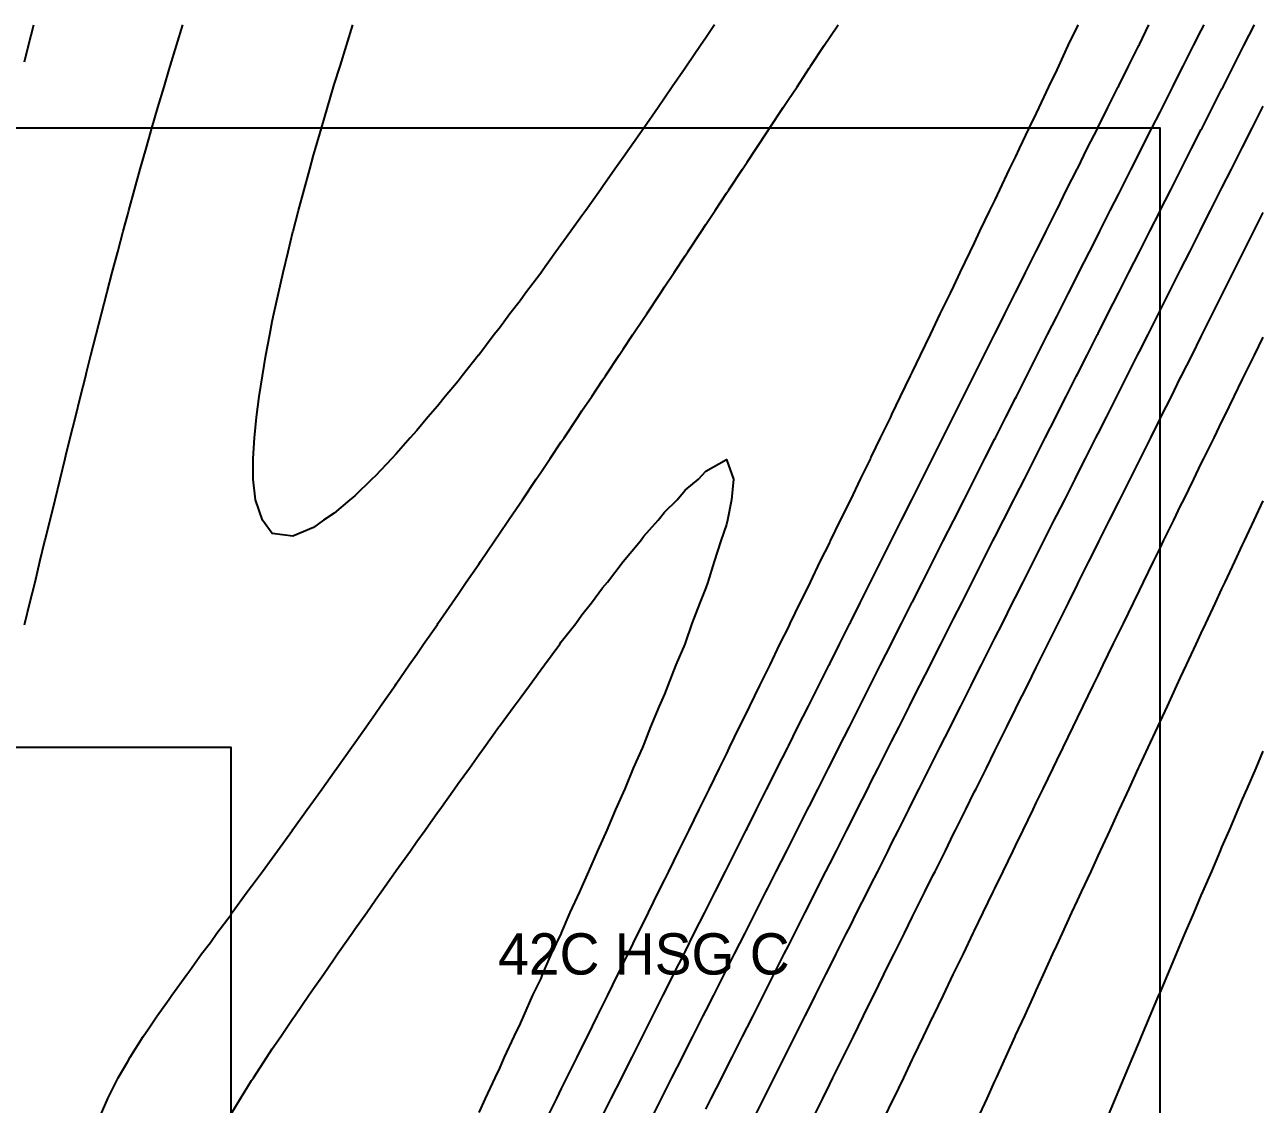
# Model space of a CAD drawing. Header units: feet. Extents: x 0 to 640, y -10 to 490.
# Drawn here: x 400 to 640, y 270.9 to 480 of the extents above; entities that cross this region are included whole.
import ezdxf
from ezdxf.enums import TextEntityAlignment as Align

# ---------------------------------------------------------------- set-up
doc = ezdxf.new("R2010")
doc.units = ezdxf.units.FT
for name, color, linetype in [('EX-CONT-MAJOR', 7, 'CONTINUOUS'), ('EX-CONT-MINOR', 7, 'CONTINUOUS'), ('PR-CONT-MAJOR', 7, 'CONTINUOUS'), ('PR-CONT-MINOR', 7, 'CONTINUOUS'), ('PR-LAWN', 7, 'CONTINUOUS'), ('PROPERTY LINE', 7, 'CONTINUOUS'), ('SOILS', 7, 'CONTINUOUS')]:
    doc.layers.add(name, color=color, linetype=linetype)

msp = doc.modelspace()

# ---------------------------------------------------------------- linework, layer by layer
at = {"layer": 'EX-CONT-MAJOR'}
for points in [[(400, 363.76), (400.06, 364), (401.05, 368), (402.03, 372), (402.99, 376), (403.95, 380), (404, 380.22), (404.94, 384), (405.92, 388), (406.89, 392), (407.86, 396), (408, 396.59), (408.85, 400), (409.85, 404), (410.84, 408), (411.84, 412), (412, 412.66), (412.85, 416), (413.88, 420), (414.9, 424), (415.93, 428), (416, 428.26), (416.99, 432), (418.05, 436), (419.12, 440), (420, 443.27), (420.2, 444), (421.31, 448), (422.42, 452), (423.54, 456), (424, 457.62), (424.69, 460), (425.85, 464), (427.02, 468), (428, 471.32), (428.2, 472), (429.41, 476), (430.64, 480)], [(414.38, 268), (416, 271.64), (416.16, 272), (418.14, 276), (420, 279.15), (420.48, 280), (422.99, 284), (424, 285.46), (425.68, 288), (428, 291.23), (428.53, 292), (431.41, 296), (432, 296.77), (434.31, 300), (436, 302.23), (437.27, 304), (440, 307.65), (440.25, 308), (443.16, 312), (444, 313.1), (446.08, 316), (448, 318.58), (449.01, 320), (451.93, 324), (452, 324.09), (454.78, 328), (456, 329.66), (457.65, 332), (460, 335.26), (460.52, 336), (463.35, 340), (464, 340.9), (466.16, 344), (468, 346.59), (468.98, 348), (471.78, 352), (472, 352.31), (474.55, 356), (476, 358.07), (477.32, 360), (480, 363.85), (480.1, 364), (482.83, 368), (484, 369.68), (485.58, 372), (488, 375.53), (488.32, 376), (491.03, 380), (492, 381.42), (493.74, 384), (496, 387.32), (496.46, 388), (499.15, 392), (500, 393.26), (501.84, 396), (504, 399.21), (504.53, 400), (507.21, 404), (508, 405.18), (509.89, 408), (512, 411.17), (512.56, 412), (515.22, 416), (516, 417.17), (517.88, 420), (520, 423.19), (520.54, 424), (523.19, 428), (524, 429.22), (525.85, 432), (528, 435.26), (528.5, 436), (531.14, 440), (532, 441.3), (533.8, 444), (536, 447.35), (536.43, 448), (539.08, 452), (540, 453.4), (541.73, 456), (544, 459.46), (544.36, 460), (547.01, 464), (548, 465.51), (549.67, 468), (552, 471.57), (552.29, 472), (554.95, 476), (556, 477.61), (557.61, 480)], [(604.11, 480), (604, 479.77), (602.14, 476), (600.32, 472), (600, 471.3), (598.37, 468), (596.52, 464), (596, 462.87), (594.58, 460), (592.71, 456), (592, 454.46), (590.78, 452), (588.89, 448), (588, 446.08), (586.97, 444), (585.05, 440), (584, 437.73), (583.14, 436), (581.21, 432), (580, 429.39), (579.31, 428), (577.36, 424), (576, 421.08), (575.46, 420), (573.5, 416), (572, 412.78), (571.61, 412), (569.64, 408), (568, 404.5), (567.75, 404), (565.76, 400), (564, 396.24), (563.88, 396), (561.88, 392), (560, 388), (560, 388), (558, 384), (556.11, 380), (556, 379.78), (554.11, 376), (552.2, 372), (552, 371.58), (550.21, 368), (548.3, 364), (548, 363.38), (546.3, 360), (544.38, 356), (544, 355.2), (542.39, 352), (540.47, 348), (540, 347.03), (538.48, 344), (536.55, 340), (536, 338.86), (534.56, 336), (532.62, 332), (532, 330.71), (530.64, 328), (528.69, 324), (528, 322.56), (526.71, 320), (524.76, 316), (524, 314.43), (522.78, 312), (520.82, 308), (520, 306.3), (518.84, 304), (516.88, 300), (516, 298.19), (514.9, 296), (512.93, 292), (512, 290.08), (510.95, 288), (508.98, 284), (508, 281.98), (507, 280), (505.02, 276), (504, 273.9), (503.04, 272), (501.06, 268)], [(552.68, 268), (554.66, 272), (556, 274.75), (556.63, 276), (558.61, 280), (560, 282.85), (560.58, 284), (562.57, 288), (564, 290.94), (564.53, 292), (566.52, 296), (568, 299.03), (568.49, 300), (570.48, 304), (572, 307.11), (572.45, 308), (574.44, 312), (576, 315.18), (576.41, 316), (578.41, 320), (580, 323.25), (580.38, 324), (582.38, 328), (584, 331.31), (584.35, 332), (586.35, 336), (588, 339.37), (588.32, 340), (590.32, 344), (592, 347.42), (592.29, 348), (594.3, 352), (596, 355.47), (596.27, 356), (598.28, 360), (600, 363.51), (600.25, 364), (602.26, 368), (604, 371.54), (604.23, 372), (606.24, 376), (608, 379.57), (608.22, 380), (610.23, 384), (612, 387.59), (612.21, 388), (614.22, 392), (616, 395.61), (616.2, 396), (618.21, 400), (620, 403.63), (620.19, 404), (622.21, 408), (624, 411.64), (624.18, 412), (626.2, 416), (628, 419.64), (628.18, 420), (630.2, 424), (632, 427.64), (632.18, 428), (634.2, 432), (636, 435.64), (636.18, 436), (638.2, 440), (640, 443.63)]]:
    msp.add_lwpolyline(points, dxfattribs=at)
at = {"layer": 'EX-CONT-MINOR'}
for points in [[(400, 472.8), (400.78, 476), (401.78, 480)], [(533.7, 480), (532, 477.45), (530.99, 476), (528.28, 472), (528, 471.58), (525.5, 468), (524, 465.78), (522.74, 464), (520.02, 460), (520, 459.98), (517.18, 456), (516, 454.27), (514.36, 452), (512, 448.58), (511.58, 448), (508.72, 444), (508, 442.96), (505.82, 440), (504, 437.41), (502.94, 436), (500.07, 432), (500, 431.9), (497.05, 428), (496, 426.54), (494.03, 424), (492, 421.24), (491.01, 420), (488, 416.02), (487.98, 416), (484.77, 412), (484, 410.99), (481.49, 408), (480, 406.1), (478.15, 404), (476, 401.37), (474.72, 400), (472, 396.86), (471.13, 396), (468, 392.63), (467.3, 392), (464, 388.75), (463.04, 388), (460, 385.36), (457.9, 384), (456, 382.62), (452, 380.94), (448, 381.42), (446.07, 384), (444.75, 388), (444.3, 392), (444.29, 396), (444.54, 400), (444.96, 404), (445.48, 408), (446.09, 412), (446.77, 416), (447.5, 420), (448, 422.54), (448.31, 424), (449.21, 428), (450.13, 432), (451.07, 436), (452, 439.86), (452.04, 440), (453.1, 444), (454.17, 448), (455.25, 452), (456, 454.74), (456.36, 456), (457.53, 460), (458.7, 464), (459.88, 468), (460, 468.41), (461.12, 472), (462.37, 476), (463.61, 480)], [(512, 268.62), (513.69, 272), (515.71, 276), (516, 276.57), (517.71, 280), (519.74, 284), (520, 284.52), (521.74, 288), (523.76, 292), (524, 292.47), (525.76, 296), (527.78, 300), (528, 300.43), (529.77, 304), (531.8, 308), (532, 308.4), (533.79, 312), (535.82, 316), (536, 316.36), (537.81, 320), (539.83, 324), (540, 324.33), (541.82, 328), (543.85, 332), (544, 332.29), (545.84, 336), (547.87, 340), (548, 340.26), (549.85, 344), (551.88, 348), (552, 348.24), (553.87, 352), (555.89, 356), (556, 356.21), (557.88, 360), (559.91, 364), (560, 364.19), (561.89, 368), (563.92, 372), (564, 372.17), (565.9, 376), (567.93, 380), (568, 380.15), (569.9, 384), (571.93, 388), (572, 388.13), (573.91, 392), (575.94, 396), (576, 396.11), (577.92, 400), (579.95, 404), (580, 404.1), (581.92, 408), (583.95, 412), (584, 412.1), (585.92, 416), (587.95, 420), (588, 420.09), (589.92, 424), (591.95, 428), (592, 428.09), (593.92, 432), (595.95, 436), (596, 436.09), (597.92, 440), (599.95, 444), (600, 444.1), (601.91, 448), (603.94, 452), (604, 452.12), (605.9, 456), (607.93, 460), (608, 460.14), (609.89, 464), (611.92, 468), (612, 468.16), (613.88, 472), (615.9, 476), (616, 476.19), (617.86, 480)], [(521.39, 268), (523.42, 272), (524, 273.15), (525.44, 276), (527.46, 280), (528, 281.07), (529.48, 284), (531.5, 288), (532, 288.98), (533.53, 292), (535.55, 296), (536, 296.89), (537.57, 300), (539.59, 304), (540, 304.81), (541.61, 308), (543.63, 312), (544, 312.72), (545.65, 316), (547.68, 320), (548, 320.64), (549.7, 324), (551.72, 328), (552, 328.55), (553.74, 332), (555.77, 336), (556, 336.46), (557.78, 340), (559.81, 344), (560, 344.38), (561.83, 348), (563.85, 352), (564, 352.29), (565.87, 356), (567.9, 360), (568, 360.2), (569.91, 364), (571.94, 368), (572, 368.11), (573.96, 372), (575.99, 376), (576, 376.02), (578, 380), (580, 383.93), (580.03, 384), (582.05, 388), (584, 391.85), (584.08, 392), (586.09, 396), (588, 399.76), (588.12, 400), (590.13, 404), (592, 407.67), (592.17, 408), (594.18, 412), (596, 415.58), (596.21, 416), (598.22, 420), (600, 423.5), (600.25, 424), (602.27, 428), (604, 431.41), (604.3, 432), (606.31, 436), (608, 439.33), (608.34, 440), (610.35, 444), (612, 447.24), (612.38, 448), (614.39, 452), (616, 455.16), (616.42, 456), (618.43, 460), (620, 463.08), (620.46, 464), (622.47, 468), (624, 471), (624.5, 472), (626.51, 476), (628, 478.92), (628.54, 480)], [(532, 269.91), (533.06, 272), (535.08, 276), (536, 277.84), (537.1, 280), (539.11, 284), (540, 285.76), (541.14, 288), (543.15, 292), (544, 293.68), (545.18, 296), (547.19, 300), (548, 301.6), (549.22, 304), (551.23, 308), (552, 309.52), (553.26, 312), (555.27, 316), (556, 317.44), (557.3, 320), (559.32, 324), (560, 325.35), (561.34, 328), (563.36, 332), (564, 333.27), (565.39, 336), (567.4, 340), (568, 341.18), (569.43, 344), (571.45, 348), (572, 349.09), (573.48, 352), (575.5, 356), (576, 357), (577.52, 360), (579.54, 364), (580, 364.91), (581.57, 368), (583.59, 372), (584, 372.81), (585.62, 376), (587.64, 380), (588, 380.72), (589.67, 384), (591.69, 388), (592, 388.62), (593.72, 392), (595.74, 396), (596, 396.52), (597.77, 400), (599.79, 404), (600, 404.42), (601.82, 408), (603.84, 412), (604, 412.32), (605.87, 416), (607.89, 420), (608, 420.21), (609.92, 424), (611.94, 428), (612, 428.11), (613.97, 432), (616, 436), (616, 436.01), (618.02, 440), (620, 443.9), (620.05, 444), (622.08, 448), (624, 451.8), (624.1, 452), (626.13, 456), (628, 459.69), (628.16, 460), (630.18, 464), (632, 467.59), (632.21, 468), (634.24, 472), (636, 475.48), (636.26, 476), (638.29, 480)], [(541.23, 268), (543.23, 272), (544, 273.55), (545.24, 276), (547.24, 280), (548, 281.53), (549.25, 284), (551.25, 288), (552, 289.5), (553.26, 292), (555.26, 296), (556, 297.48), (557.28, 300), (559.28, 304), (560, 305.45), (561.29, 308), (563.3, 312), (564, 313.41), (565.31, 316), (567.31, 320), (568, 321.38), (569.33, 324), (571.33, 328), (572, 329.34), (573.35, 332), (575.35, 336), (576, 337.3), (577.37, 340), (579.38, 344), (580, 345.25), (581.4, 348), (583.4, 352), (584, 353.2), (585.42, 356), (587.43, 360), (588, 361.15), (589.45, 364), (591.45, 368), (592, 369.09), (593.48, 372), (595.48, 376), (596, 377.03), (597.51, 380), (599.51, 384), (600, 384.97), (601.54, 388), (603.55, 392), (604, 392.91), (605.57, 396), (607.58, 400), (608, 400.84), (609.61, 404), (611.61, 408), (612, 408.77), (613.64, 412), (615.65, 416), (616, 416.7), (617.68, 420), (619.69, 424), (620, 424.63), (621.71, 428), (623.72, 432), (624, 432.55), (625.75, 436), (627.76, 440), (628, 440.47), (629.79, 444), (631.8, 448), (632, 448.39), (633.83, 452), (635.84, 456), (636, 456.31), (637.88, 460), (639.89, 464), (640, 464.23)], [(566.52, 268), (568, 271.15), (568.42, 272), (570.36, 276), (572, 279.49), (572.25, 280), (574.2, 284), (576, 287.81), (576.09, 288), (578.05, 292), (579.94, 296), (580, 296.13), (581.9, 300), (583.8, 304), (584, 304.42), (585.76, 308), (587.67, 312), (588, 312.7), (589.62, 316), (591.54, 320), (592, 320.97), (593.49, 324), (595.41, 328), (596, 329.24), (597.36, 332), (599.29, 336), (600, 337.49), (601.24, 340), (603.17, 344), (604, 345.73), (605.12, 348), (607.06, 352), (608, 353.96), (609.01, 356), (610.95, 360), (612, 362.19), (612.9, 364), (614.85, 368), (616, 370.4), (616.79, 372), (618.75, 376), (620, 378.61), (620.69, 380), (622.65, 384), (624, 386.8), (624.59, 388), (626.56, 392), (628, 394.99), (628.5, 396), (630.47, 400), (632, 403.17), (632.41, 404), (634.39, 408), (636, 411.34), (636.33, 412), (638.31, 416), (640, 419.5)], [(440, 269.01), (441.83, 272), (444, 275.49), (444.33, 276), (446.95, 280), (448, 281.59), (449.64, 284), (452, 287.51), (452.34, 288), (455.1, 292), (456, 293.32), (457.89, 296), (460, 299.08), (460.66, 300), (463.45, 304), (464, 304.79), (466.29, 308), (468, 310.47), (469.1, 312), (471.89, 316), (472, 316.16), (474.77, 320), (476, 321.78), (477.62, 324), (480, 327.42), (480.43, 328), (483.3, 332), (484, 333.01), (486.21, 336), (488, 338.57), (489.08, 340), (491.91, 344), (492, 344.13), (494.89, 348), (496, 349.58), (497.85, 352), (500, 355.03), (500.77, 356), (503.7, 360), (504, 360.43), (506.79, 364), (508, 365.69), (509.87, 368), (512, 370.9), (512.94, 372), (515.97, 376), (516, 376.04), (519.33, 380), (520, 380.9), (522.79, 384), (524, 385.55), (526.45, 388), (528, 389.85), (530.55, 392), (532, 393.53), (536, 395.78), (537.34, 392), (536.98, 388), (536.22, 384), (536, 383.17), (534.9, 380), (533.59, 376), (532.36, 372), (532, 370.93), (530.81, 368), (529.31, 364), (528, 360.2), (527.92, 360), (526.18, 356), (524.65, 352), (524, 350.31), (522.98, 348), (521.31, 344), (520, 340.64), (519.72, 340), (517.92, 336), (516.3, 332), (516, 331.27), (514.49, 328), (512.79, 324), (512, 322.12), (511.02, 320), (509.24, 316), (508, 313.05), (507.51, 312), (505.67, 308), (504, 304.06), (503.97, 304), (502.06, 300), (500.32, 296), (500, 295.27), (498.44, 292), (496.65, 288), (496, 286.54), (494.78, 284), (492.95, 280), (492, 277.87), (491.09, 276), (489.22, 272), (488, 269.3)], [(584.66, 268), (586.49, 272), (588, 275.38), (588.29, 276), (590.13, 280), (591.93, 284), (592, 284.17), (593.78, 288), (595.59, 292), (596, 292.91), (597.44, 296), (599.26, 300), (600, 301.63), (601.1, 304), (602.94, 308), (604, 310.34), (604.77, 312), (606.63, 316), (608, 319.03), (608.45, 320), (610.32, 324), (612, 327.71), (612.14, 328), (614.02, 332), (615.84, 336), (616, 336.35), (617.72, 340), (619.56, 344), (620, 344.96), (621.44, 348), (623.29, 352), (624, 353.56), (625.16, 356), (627.02, 360), (628, 362.14), (628.88, 364), (630.76, 368), (632, 370.7), (632.61, 372), (634.5, 376), (636, 379.25), (636.35, 380), (638.25, 384), (640, 387.79)], [(609.68, 268), (611.36, 272), (612, 273.54), (613.04, 276), (614.73, 280), (616, 283.03), (616.41, 284), (618.12, 288), (619.8, 292), (620, 292.48), (621.51, 296), (623.2, 300), (624, 301.9), (624.9, 304), (626.61, 308), (628, 311.3), (628.3, 312), (630.02, 316), (631.72, 320), (632, 320.66), (633.45, 324), (635.16, 328), (636, 329.98), (636.88, 332), (638.6, 336), (640, 339.29)]]:
    msp.add_lwpolyline(points, dxfattribs=at)
at = {"layer": 'PR-CONT-MAJOR'}
for points in [[(400, 363.76), (400.06, 364), (401.05, 368), (402.03, 372), (402.99, 376), (403.95, 380), (404, 380.22), (404.94, 384), (405.92, 388), (406.89, 392), (407.86, 396), (408, 396.59), (408.85, 400), (409.85, 404), (410.84, 408), (411.84, 412), (412, 412.66), (412.85, 416), (413.88, 420), (414.9, 424), (415.93, 428), (416, 428.26), (416.99, 432), (418.05, 436), (419.12, 440), (420, 443.27), (420.2, 444), (421.31, 448), (422.42, 452), (423.54, 456), (424, 457.62), (424.69, 460), (425.85, 464), (427.02, 468), (428, 471.32), (428.2, 472), (429.41, 476), (430.64, 480)], [(414.38, 268), (416, 271.64), (416.16, 272), (418.14, 276), (420, 279.15), (420.48, 280), (422.99, 284), (424, 285.46), (425.68, 288), (428, 291.23), (428.53, 292), (431.41, 296), (432, 296.77), (434.31, 300), (436, 302.23), (437.27, 304), (440, 307.65), (440.25, 308), (443.16, 312), (444, 313.1), (446.08, 316), (448, 318.58), (449.01, 320), (451.93, 324), (452, 324.09), (454.78, 328), (456, 329.66), (457.65, 332), (460, 335.26), (460.52, 336), (463.35, 340), (464, 340.9), (466.16, 344), (468, 346.59), (468.98, 348), (471.78, 352), (472, 352.31), (474.55, 356), (476, 358.07), (477.32, 360), (480, 363.85), (480.1, 364), (482.83, 368), (484, 369.68), (485.58, 372), (488, 375.53), (488.32, 376), (491.03, 380), (492, 381.42), (493.74, 384), (496, 387.32), (496.46, 388), (499.15, 392), (500, 393.26), (501.84, 396), (504, 399.21), (504.53, 400), (507.21, 404), (508, 405.18), (509.89, 408), (512, 411.17), (512.56, 412), (515.22, 416), (516, 417.17), (517.88, 420), (520, 423.19), (520.54, 424), (523.19, 428), (524, 429.22), (525.85, 432), (528, 435.26), (528.5, 436), (531.14, 440), (532, 441.3), (533.8, 444), (536, 447.35), (536.43, 448), (539.08, 452), (540, 453.4), (541.73, 456), (544, 459.46), (544.36, 460), (547.01, 464), (548, 465.51), (549.67, 468), (552, 471.57), (552.29, 472), (554.95, 476), (556, 477.61), (557.61, 480)], [(604.11, 480), (604, 479.77), (602.14, 476), (600.32, 472), (600, 471.3), (598.37, 468), (596.52, 464), (596, 462.87), (594.58, 460), (592.71, 456), (592, 454.46), (590.78, 452), (588.89, 448), (588, 446.08), (586.97, 444), (585.05, 440), (584, 437.73), (583.14, 436), (581.21, 432), (580, 429.39), (579.31, 428), (577.36, 424), (576, 421.08), (575.46, 420), (573.5, 416), (572, 412.78), (571.61, 412), (569.64, 408), (568, 404.5), (567.75, 404), (565.76, 400), (564, 396.24), (563.88, 396), (561.88, 392), (560, 388), (560, 388), (558, 384), (556.11, 380), (556, 379.78), (554.11, 376), (552.2, 372), (552, 371.58), (550.21, 368), (548.3, 364), (548, 363.38), (546.3, 360), (544.38, 356), (544, 355.2), (542.39, 352), (540.47, 348), (540, 347.03), (538.48, 344), (536.55, 340), (536, 338.86), (534.56, 336), (532.62, 332), (532, 330.71), (530.64, 328), (528.69, 324), (528, 322.56), (526.71, 320), (524.76, 316), (524, 314.43), (522.78, 312), (520.82, 308), (520, 306.3), (518.84, 304), (516.88, 300), (516, 298.19), (514.9, 296), (512.93, 292), (512, 290.08), (510.95, 288), (508.98, 284), (508, 281.98), (507, 280), (505.02, 276), (504, 273.9), (503.04, 272), (501.06, 268)], [(552.68, 268), (554.66, 272), (556, 274.75), (556.63, 276), (558.61, 280), (560, 282.85), (560.58, 284), (562.57, 288), (564, 290.94), (564.53, 292), (566.52, 296), (568, 299.03), (568.49, 300), (570.48, 304), (572, 307.11), (572.45, 308), (574.44, 312), (576, 315.18), (576.41, 316), (578.41, 320), (580, 323.25), (580.38, 324), (582.38, 328), (584, 331.31), (584.35, 332), (586.35, 336), (588, 339.37), (588.32, 340), (590.32, 344), (592, 347.42), (592.29, 348), (594.3, 352), (596, 355.47), (596.27, 356), (598.28, 360), (600, 363.51), (600.25, 364), (602.26, 368), (604, 371.54), (604.23, 372), (606.24, 376), (608, 379.57), (608.22, 380), (610.23, 384), (612, 387.59), (612.21, 388), (614.22, 392), (616, 395.61), (616.2, 396), (618.21, 400), (620, 403.63), (620.19, 404), (622.21, 408), (624, 411.64), (624.18, 412), (626.2, 416), (628, 419.64), (628.18, 420), (630.2, 424), (632, 427.64), (632.18, 428), (634.2, 432), (636, 435.64), (636.18, 436), (638.2, 440), (640, 443.63)]]:
    msp.add_lwpolyline(points, dxfattribs=at)
at = {"layer": 'PR-CONT-MINOR'}
for points in [[(400, 472.8), (400.78, 476), (401.78, 480)], [(533.7, 480), (532, 477.45), (530.99, 476), (528.28, 472), (528, 471.58), (525.5, 468), (524, 465.78), (522.74, 464), (520.02, 460), (520, 459.98), (517.18, 456), (516, 454.27), (514.36, 452), (512, 448.58), (511.58, 448), (508.72, 444), (508, 442.96), (505.82, 440), (504, 437.41), (502.94, 436), (500.07, 432), (500, 431.9), (497.05, 428), (496, 426.54), (494.03, 424), (492, 421.24), (491.01, 420), (488, 416.02), (487.98, 416), (484.77, 412), (484, 410.99), (481.49, 408), (480, 406.1), (478.15, 404), (476, 401.37), (474.72, 400), (472, 396.86), (471.13, 396), (468, 392.63), (467.3, 392), (464, 388.75), (463.04, 388), (460, 385.36), (457.9, 384), (456, 382.62), (452, 380.94), (448, 381.42), (446.07, 384), (444.75, 388), (444.3, 392), (444.29, 396), (444.54, 400), (444.96, 404), (445.48, 408), (446.09, 412), (446.77, 416), (447.5, 420), (448, 422.54), (448.31, 424), (449.21, 428), (450.13, 432), (451.07, 436), (452, 439.86), (452.04, 440), (453.1, 444), (454.17, 448), (455.25, 452), (456, 454.74), (456.36, 456), (457.53, 460), (458.7, 464), (459.88, 468), (460, 468.41), (461.12, 472), (462.37, 476), (463.61, 480)], [(512, 268.62), (513.69, 272), (515.71, 276), (516, 276.57), (517.71, 280), (519.74, 284), (520, 284.52), (521.74, 288), (523.76, 292), (524, 292.47), (525.76, 296), (527.78, 300), (528, 300.43), (529.77, 304), (531.8, 308), (532, 308.4), (533.79, 312), (535.82, 316), (536, 316.36), (537.81, 320), (539.83, 324), (540, 324.33), (541.82, 328), (543.85, 332), (544, 332.29), (545.84, 336), (547.87, 340), (548, 340.26), (549.85, 344), (551.88, 348), (552, 348.24), (553.87, 352), (555.89, 356), (556, 356.21), (557.88, 360), (559.91, 364), (560, 364.19), (561.89, 368), (563.92, 372), (564, 372.17), (565.9, 376), (567.93, 380), (568, 380.15), (569.9, 384), (571.93, 388), (572, 388.13), (573.91, 392), (575.94, 396), (576, 396.11), (577.92, 400), (579.95, 404), (580, 404.1), (581.92, 408), (583.95, 412), (584, 412.1), (585.92, 416), (587.95, 420), (588, 420.09), (589.92, 424), (591.95, 428), (592, 428.09), (593.92, 432), (595.95, 436), (596, 436.09), (597.92, 440), (599.95, 444), (600, 444.1), (601.91, 448), (603.94, 452), (604, 452.12), (605.9, 456), (607.93, 460), (608, 460.14), (609.89, 464), (611.92, 468), (612, 468.16), (613.88, 472), (615.9, 476), (616, 476.19), (617.86, 480)], [(521.39, 268), (523.42, 272), (524, 273.15), (525.44, 276), (527.46, 280), (528, 281.07), (529.48, 284), (531.5, 288), (532, 288.98), (533.53, 292), (535.55, 296), (536, 296.89), (537.57, 300), (539.59, 304), (540, 304.81), (541.61, 308), (543.63, 312), (544, 312.72), (545.65, 316), (547.68, 320), (548, 320.64), (549.7, 324), (551.72, 328), (552, 328.55), (553.74, 332), (555.77, 336), (556, 336.46), (557.78, 340), (559.81, 344), (560, 344.38), (561.83, 348), (563.85, 352), (564, 352.29), (565.87, 356), (567.9, 360), (568, 360.2), (569.91, 364), (571.94, 368), (572, 368.11), (573.96, 372), (575.99, 376), (576, 376.02), (578, 380), (580, 383.93), (580.03, 384), (582.05, 388), (584, 391.85), (584.08, 392), (586.09, 396), (588, 399.76), (588.12, 400), (590.13, 404), (592, 407.67), (592.17, 408), (594.18, 412), (596, 415.58), (596.21, 416), (598.22, 420), (600, 423.5), (600.25, 424), (602.27, 428), (604, 431.41), (604.3, 432), (606.31, 436), (608, 439.33), (608.34, 440), (610.35, 444), (612, 447.24), (612.38, 448), (614.39, 452), (616, 455.16), (616.42, 456), (618.43, 460), (620, 463.08), (620.46, 464), (622.47, 468), (624, 471), (624.5, 472), (626.51, 476), (628, 478.92), (628.54, 480)], [(532, 269.91), (533.06, 272), (535.08, 276), (536, 277.84), (537.1, 280), (539.11, 284), (540, 285.76), (541.14, 288), (543.15, 292), (544, 293.68), (545.18, 296), (547.19, 300), (548, 301.6), (549.22, 304), (551.23, 308), (552, 309.52), (553.26, 312), (555.27, 316), (556, 317.44), (557.3, 320), (559.32, 324), (560, 325.35), (561.34, 328), (563.36, 332), (564, 333.27), (565.39, 336), (567.4, 340), (568, 341.18), (569.43, 344), (571.45, 348), (572, 349.09), (573.48, 352), (575.5, 356), (576, 357), (577.52, 360), (579.54, 364), (580, 364.91), (581.57, 368), (583.59, 372), (584, 372.81), (585.62, 376), (587.64, 380), (588, 380.72), (589.67, 384), (591.69, 388), (592, 388.62), (593.72, 392), (595.74, 396), (596, 396.52), (597.77, 400), (599.79, 404), (600, 404.42), (601.82, 408), (603.84, 412), (604, 412.32), (605.87, 416), (607.89, 420), (608, 420.21), (609.92, 424), (611.94, 428), (612, 428.11), (613.97, 432), (616, 436), (616, 436.01), (618.02, 440), (620, 443.9), (620.05, 444), (622.08, 448), (624, 451.8), (624.1, 452), (626.13, 456), (628, 459.69), (628.16, 460), (630.18, 464), (632, 467.59), (632.21, 468), (634.24, 472), (636, 475.48), (636.26, 476), (638.29, 480)], [(541.23, 268), (543.23, 272), (544, 273.55), (545.24, 276), (547.24, 280), (548, 281.53), (549.25, 284), (551.25, 288), (552, 289.5), (553.26, 292), (555.26, 296), (556, 297.48), (557.28, 300), (559.28, 304), (560, 305.45), (561.29, 308), (563.3, 312), (564, 313.41), (565.31, 316), (567.31, 320), (568, 321.38), (569.33, 324), (571.33, 328), (572, 329.34), (573.35, 332), (575.35, 336), (576, 337.3), (577.37, 340), (579.38, 344), (580, 345.25), (581.4, 348), (583.4, 352), (584, 353.2), (585.42, 356), (587.43, 360), (588, 361.15), (589.45, 364), (591.45, 368), (592, 369.09), (593.48, 372), (595.48, 376), (596, 377.03), (597.51, 380), (599.51, 384), (600, 384.97), (601.54, 388), (603.55, 392), (604, 392.91), (605.57, 396), (607.58, 400), (608, 400.84), (609.61, 404), (611.61, 408), (612, 408.77), (613.64, 412), (615.65, 416), (616, 416.7), (617.68, 420), (619.69, 424), (620, 424.63), (621.71, 428), (623.72, 432), (624, 432.55), (625.75, 436), (627.76, 440), (628, 440.47), (629.79, 444), (631.8, 448), (632, 448.39), (633.83, 452), (635.84, 456), (636, 456.31), (637.88, 460), (639.89, 464), (640, 464.23)], [(566.52, 268), (568, 271.15), (568.42, 272), (570.36, 276), (572, 279.49), (572.25, 280), (574.2, 284), (576, 287.81), (576.09, 288), (578.05, 292), (579.94, 296), (580, 296.13), (581.9, 300), (583.8, 304), (584, 304.42), (585.76, 308), (587.67, 312), (588, 312.7), (589.62, 316), (591.54, 320), (592, 320.97), (593.49, 324), (595.41, 328), (596, 329.24), (597.36, 332), (599.29, 336), (600, 337.49), (601.24, 340), (603.17, 344), (604, 345.73), (605.12, 348), (607.06, 352), (608, 353.96), (609.01, 356), (610.95, 360), (612, 362.19), (612.9, 364), (614.85, 368), (616, 370.4), (616.79, 372), (618.75, 376), (620, 378.61), (620.69, 380), (622.65, 384), (624, 386.8), (624.59, 388), (626.56, 392), (628, 394.99), (628.5, 396), (630.47, 400), (632, 403.17), (632.41, 404), (634.39, 408), (636, 411.34), (636.33, 412), (638.31, 416), (640, 419.5)], [(440, 269.01), (441.83, 272), (444, 275.49), (444.33, 276), (446.95, 280), (448, 281.59), (449.64, 284), (452, 287.51), (452.34, 288), (455.1, 292), (456, 293.32), (457.89, 296), (460, 299.08), (460.66, 300), (463.45, 304), (464, 304.79), (466.29, 308), (468, 310.47), (469.1, 312), (471.89, 316), (472, 316.16), (474.77, 320), (476, 321.78), (477.62, 324), (480, 327.42), (480.43, 328), (483.3, 332), (484, 333.01), (486.21, 336), (488, 338.57), (489.08, 340), (491.91, 344), (492, 344.13), (494.89, 348), (496, 349.58), (497.85, 352), (500, 355.03), (500.77, 356), (503.7, 360), (504, 360.43), (506.79, 364), (508, 365.69), (509.87, 368), (512, 370.9), (512.94, 372), (515.97, 376), (516, 376.04), (519.33, 380), (520, 380.9), (522.79, 384), (524, 385.55), (526.45, 388), (528, 389.85), (530.55, 392), (532, 393.53), (536, 395.78), (537.34, 392), (536.98, 388), (536.22, 384), (536, 383.17), (534.9, 380), (533.59, 376), (532.36, 372), (532, 370.93), (530.81, 368), (529.31, 364), (528, 360.2), (527.92, 360), (526.18, 356), (524.65, 352), (524, 350.31), (522.98, 348), (521.31, 344), (520, 340.64), (519.72, 340), (517.92, 336), (516.3, 332), (516, 331.27), (514.49, 328), (512.79, 324), (512, 322.12), (511.02, 320), (509.24, 316), (508, 313.05), (507.51, 312), (505.67, 308), (504, 304.06), (503.97, 304), (502.06, 300), (500.32, 296), (500, 295.27), (498.44, 292), (496.65, 288), (496, 286.54), (494.78, 284), (492.95, 280), (492, 277.87), (491.09, 276), (489.22, 272), (488, 269.3)], [(584.66, 268), (586.49, 272), (588, 275.38), (588.29, 276), (590.13, 280), (591.93, 284), (592, 284.17), (593.78, 288), (595.59, 292), (596, 292.91), (597.44, 296), (599.26, 300), (600, 301.63), (601.1, 304), (602.94, 308), (604, 310.34), (604.77, 312), (606.63, 316), (608, 319.03), (608.45, 320), (610.32, 324), (612, 327.71), (612.14, 328), (614.02, 332), (615.84, 336), (616, 336.35), (617.72, 340), (619.56, 344), (620, 344.96), (621.44, 348), (623.29, 352), (624, 353.56), (625.16, 356), (627.02, 360), (628, 362.14), (628.88, 364), (630.76, 368), (632, 370.7), (632.61, 372), (634.5, 376), (636, 379.25), (636.35, 380), (638.25, 384), (640, 387.79)], [(609.68, 268), (611.36, 272), (612, 273.54), (613.04, 276), (614.73, 280), (616, 283.03), (616.41, 284), (618.12, 288), (619.8, 292), (620, 292.48), (621.51, 296), (623.2, 300), (624, 301.9), (624.9, 304), (626.61, 308), (628, 311.3), (628.3, 312), (630.02, 316), (631.72, 320), (632, 320.66), (633.45, 324), (635.16, 328), (636, 329.98), (636.88, 332), (638.6, 336), (640, 339.29)]]:
    msp.add_lwpolyline(points, dxfattribs=at)
at = {"layer": 'PR-LAWN'}
msp.add_lwpolyline([(200, 220), (440, 220), (440, 340), (200, 340)], close=True, dxfattribs=at)
at = {"layer": 'PROPERTY LINE'}
msp.add_lwpolyline([(20, 20), (620, 20), (620, 460), (20, 460)], close=True, dxfattribs=at)

# ---------------------------------------------------------------- texts
at = {"layer": 'SOILS'}
msp.add_text('42C HSG C', height=8, dxfattribs=at).set_placement((520, 300), align=Align.MIDDLE_CENTER)

doc.saveas('drawing.dxf')
